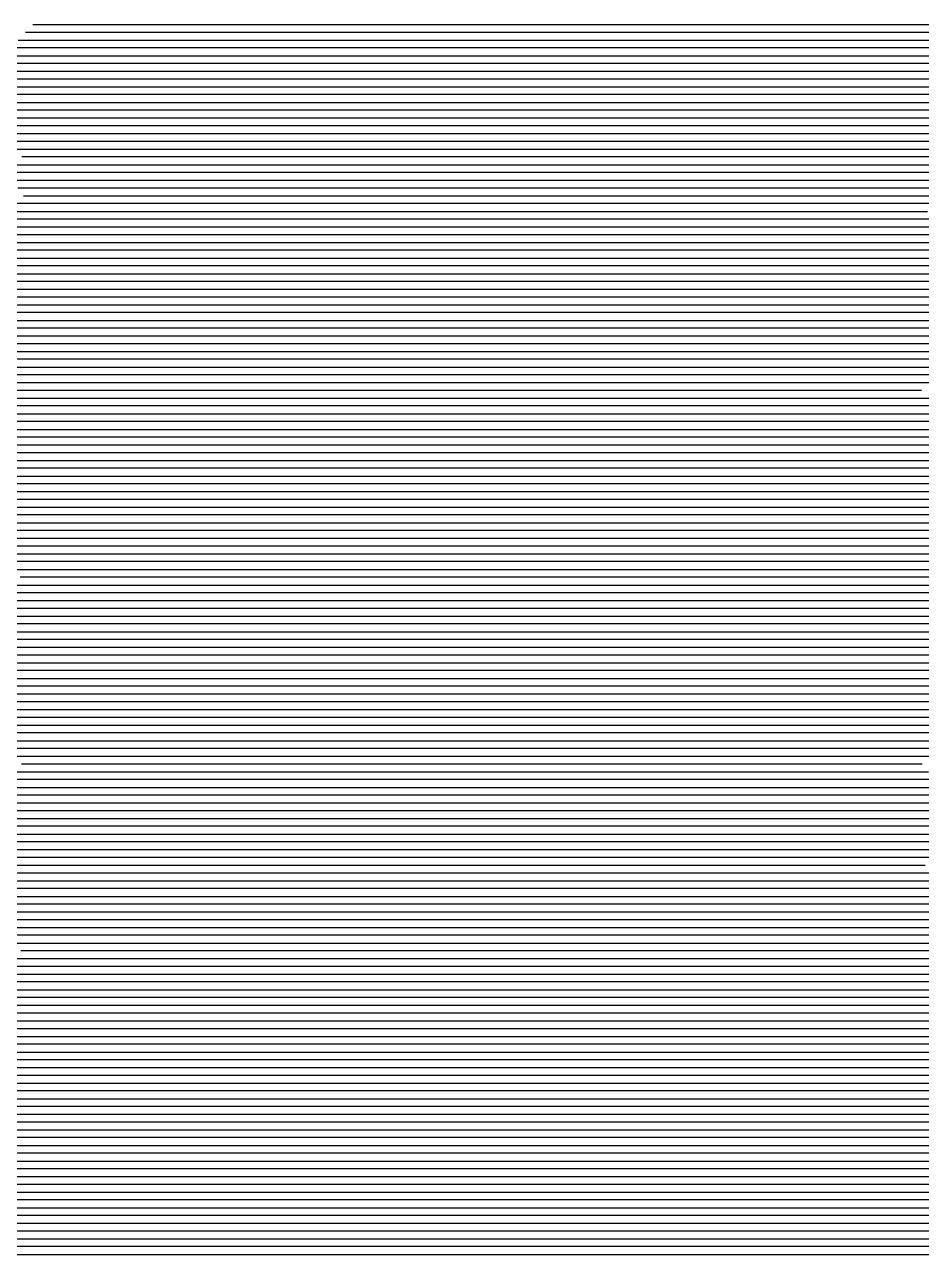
# Model space of a CAD drawing. Header units: metres. Extents: x -6.9 to 6.9, y -7 to 7.
# Drawn here: x 3.469 to 4.621, y -5.082 to -3.502 of the extents above; entities that cross this region are included whole.
import ezdxf

# ---------------------------------------------------------------- set-up
doc = ezdxf.new("R2010")
doc.units = ezdxf.units.M

msp = doc.modelspace()

# ---------------------------------------------------------------- linework, layer by layer
for p, q in [((3.479365, -3.502173, 0.671379), (3.818417, -3.502173, 0.737175)), ((3.818417, -3.502173, 0.737175), (3.93443, -3.502173, 0.760088)), ((3.93443, -3.502173, 0.760088), (4.398678, -3.502173, 0.850855)), ((4.398678, -3.502173, 0.850855), (4.764997, -3.502173, 0.923535)), ((3.460295, -3.522173, 0.668716), (3.835341, -3.522173, 0.741497)), ((3.826879, -3.512173, 0.739336), (3.46983, -3.512173, 0.670048)), ((3.94905, -3.512173, 0.763465), (3.826879, -3.512173, 0.739336)), ((3.835341, -3.522173, 0.741497), (3.96367, -3.522173, 0.766842)), ((4.408291, -3.512173, 0.853254), (3.94905, -3.512173, 0.763465)), ((3.96367, -3.522173, 0.766842), (4.417904, -3.522173, 0.855652)), ((4.781889, -3.512173, 0.927377), (4.408291, -3.512173, 0.853254)), ((4.417904, -3.522173, 0.855652), (4.798781, -3.522173, 0.931219)), ((3.843802, -3.532173, 0.743658), (3.45076, -3.532173, 0.667385)), ((3.97829, -3.532173, 0.770219), (3.843802, -3.532173, 0.743658)), ((4.427517, -3.532173, 0.85805), (3.97829, -3.532173, 0.770219)), ((4.815673, -3.532173, 0.935062), (4.427517, -3.532173, 0.85805)), ((3.860726, -3.552173, 0.74798), (3.43169, -3.552173, 0.664722)), ((3.441225, -3.542173, 0.666053), (3.852264, -3.542173, 0.745819)), ((3.852264, -3.542173, 0.745819), (3.992909, -3.542173, 0.773596)), ((4.007529, -3.552173, 0.776973), (3.860726, -3.552173, 0.74798)), ((3.992909, -3.542173, 0.773596), (4.43713, -3.542173, 0.860448)), ((4.446743, -3.552173, 0.862846), (4.007529, -3.552173, 0.776973)), ((4.43713, -3.542173, 0.860448), (4.832565, -3.542173, 0.938904)), ((4.849457, -3.552173, 0.942746), (4.446743, -3.552173, 0.862846)), ((3.422155, -3.562173, 0.66339), (3.869188, -3.562173, 0.750141)), ((3.869188, -3.562173, 0.750141), (4.022149, -3.562173, 0.78035)), ((4.022149, -3.562173, 0.78035), (4.456356, -3.562173, 0.865244)), ((4.456356, -3.562173, 0.865244), (4.866349, -3.562173, 0.946588)), ((3.403085, -3.582173, 0.660727), (3.886111, -3.582173, 0.754462)), ((3.87765, -3.572173, 0.752301), (3.41262, -3.572173, 0.662058)), ((4.036769, -3.572173, 0.783727), (3.87765, -3.572173, 0.752301)), ((3.886111, -3.582173, 0.754462), (4.051388, -3.582173, 0.787104)), ((4.465969, -3.572173, 0.867643), (4.036769, -3.572173, 0.783727)), ((4.051388, -3.582173, 0.787104), (4.475582, -3.582173, 0.870041)), ((4.88324, -3.572173, 0.950431), (4.465969, -3.572173, 0.867643)), ((4.475582, -3.582173, 0.870041), (4.900132, -3.582173, 0.954273)), ((3.384015, -3.602173, 0.658064), (3.903035, -3.602173, 0.758784)), ((3.894573, -3.592173, 0.756623), (3.39355, -3.592173, 0.659395)), ((4.066008, -3.592173, 0.790481), (3.894573, -3.592173, 0.756623)), ((3.903035, -3.602173, 0.758784), (4.080628, -3.602173, 0.793858)), ((4.485196, -3.592173, 0.872439), (4.066008, -3.592173, 0.790481)), ((4.080628, -3.602173, 0.793858), (4.494809, -3.602173, 0.874837)), ((4.917024, -3.592173, 0.958115), (4.485196, -3.592173, 0.872439)), ((4.494809, -3.602173, 0.874837), (4.933916, -3.602173, 0.961958)), ((3.911497, -3.612173, 0.760945), (3.388586, -3.612173, 0.65947)), ((4.095248, -3.612173, 0.797235), (3.911497, -3.612173, 0.760945)), ((4.504422, -3.612173, 0.877235), (4.095248, -3.612173, 0.797235)), ((4.950808, -3.612173, 0.9658), (4.504422, -3.612173, 0.877235)), ((3.401348, -3.622173, 0.662465), (3.919959, -3.622173, 0.763106)), ((3.92842, -3.632173, 0.765267), (3.41411, -3.632173, 0.66546)), ((3.919959, -3.622173, 0.763106), (4.109868, -3.622173, 0.800612)), ((4.124487, -3.632173, 0.803989), (3.92842, -3.632173, 0.765267)), ((4.109868, -3.622173, 0.800612), (4.514035, -3.622173, 0.879633)), ((4.523648, -3.632173, 0.882031), (4.124487, -3.632173, 0.803989)), ((4.514035, -3.622173, 0.879633), (4.9677, -3.622173, 0.969642)), ((4.984592, -3.632173, 0.973485), (4.523648, -3.632173, 0.882031)), ((3.426871, -3.642173, 0.668456), (3.936882, -3.642173, 0.767427)), ((3.936882, -3.642173, 0.767427), (4.139107, -3.642173, 0.807366)), ((4.139107, -3.642173, 0.807366), (4.533261, -3.642173, 0.88443)), ((4.533261, -3.642173, 0.88443), (5.001484, -3.642173, 0.977327)), ((3.945344, -3.652173, 0.769588), (3.439633, -3.652173, 0.671451)), ((3.452394, -3.662173, 0.674446), (3.953806, -3.662173, 0.771749)), ((4.153727, -3.652173, 0.810743), (3.945344, -3.652173, 0.769588)), ((3.953806, -3.662173, 0.771749), (4.168347, -3.662173, 0.81412)), ((4.542874, -3.652173, 0.886828), (4.153727, -3.652173, 0.810743)), ((4.168347, -3.662173, 0.81412), (4.552487, -3.662173, 0.889226)), ((5.018376, -3.652173, 0.981169), (4.542874, -3.652173, 0.886828)), ((4.552487, -3.662173, 0.889226), (5.035268, -3.662173, 0.985012)), ((3.962268, -3.672173, 0.77391), (3.465156, -3.672173, 0.677441)), ((4.182966, -3.672173, 0.817497), (3.962268, -3.672173, 0.77391)), ((4.5621, -3.672173, 0.891624), (4.182966, -3.672173, 0.817497)), ((5.05216, -3.672173, 0.988854), (4.5621, -3.672173, 0.891624)), ((3.437397, -3.682173, 0.672476), (3.477918, -3.682173, 0.680437)), ((3.490679, -3.692173, 0.683432), (3.44485, -3.692173, 0.674428)), ((3.477918, -3.682173, 0.680437), (3.970729, -3.682173, 0.776071)), ((3.979191, -3.692173, 0.778232), (3.490679, -3.692173, 0.683432)), ((3.970729, -3.682173, 0.776071), (4.197586, -3.682173, 0.820875)), ((4.212206, -3.692173, 0.824252), (3.979191, -3.692173, 0.778232)), ((4.197586, -3.682173, 0.820875), (4.571713, -3.682173, 0.894022)), ((4.581326, -3.692173, 0.89642), (4.212206, -3.692173, 0.824252)), ((4.571713, -3.682173, 0.894022), (5.069052, -3.682173, 0.992696)), ((5.085944, -3.692173, 0.996539), (4.581326, -3.692173, 0.89642)), ((3.452303, -3.702173, 0.67638), (3.503441, -3.702173, 0.686427)), ((3.516202, -3.712173, 0.689423), (3.459756, -3.712173, 0.678332)), ((3.503441, -3.702173, 0.686427), (3.987653, -3.702173, 0.780393)), ((3.996115, -3.712173, 0.782554), (3.516202, -3.712173, 0.689423)), ((3.987653, -3.702173, 0.780393), (4.226826, -3.702173, 0.827629)), ((4.241446, -3.712173, 0.831006), (3.996115, -3.712173, 0.782554)), ((4.226826, -3.702173, 0.827629), (4.590939, -3.702173, 0.898819)), ((4.600552, -3.712173, 0.901217), (4.241446, -3.712173, 0.831006)), ((4.590939, -3.702173, 0.898819), (5.102836, -3.702173, 1.000381)), ((5.119728, -3.712173, 1.004223), (4.600552, -3.712173, 0.901217)), ((3.467208, -3.722173, 0.680285), (3.528964, -3.722173, 0.692418)), ((3.528964, -3.722173, 0.692418), (4.004577, -3.722173, 0.784714)), ((4.004577, -3.722173, 0.784714), (4.256065, -3.722173, 0.834383)), ((4.256065, -3.722173, 0.834383), (4.610165, -3.722173, 0.903615)), ((4.610165, -3.722173, 0.903615), (5.13662, -3.722173, 1.008066)), ((3.227886, -3.742173, 0.63526), (3.482114, -3.742173, 0.684189)), ((3.474661, -3.732173, 0.682237), (3.239082, -3.732173, 0.636896)), ((3.541725, -3.732173, 0.695413), (3.474661, -3.732173, 0.682237)), ((3.482114, -3.742173, 0.684189), (3.554487, -3.742173, 0.698408)), ((4.013038, -3.732173, 0.786875), (3.541725, -3.732173, 0.695413)), ((3.554487, -3.742173, 0.698408), (4.0215, -3.742173, 0.789036)), ((4.270685, -3.732173, 0.83776), (4.013038, -3.732173, 0.786875)), ((4.0215, -3.742173, 0.789036), (4.285305, -3.742173, 0.841137)), ((4.619778, -3.732173, 0.906013), (4.270685, -3.732173, 0.83776)), ((4.285305, -3.742173, 0.841137), (4.629392, -3.742173, 0.908411)), ((5.153512, -3.732173, 1.011908), (4.619778, -3.732173, 0.906013)), ((3.489567, -3.752173, 0.686141), (3.216691, -3.752173, 0.633623)), ((3.567249, -3.752173, 0.701404), (3.489567, -3.752173, 0.686141)), ((4.029962, -3.752173, 0.791197), (3.567249, -3.752173, 0.701404)), ((4.299925, -3.752173, 0.844514), (4.029962, -3.752173, 0.791197)), ((4.639005, -3.752173, 0.910809), (4.299925, -3.752173, 0.844514)), ((3.504472, -3.772173, 0.690046), (3.194299, -3.772173, 0.630349)), ((3.205495, -3.762173, 0.631986), (3.49702, -3.762173, 0.688094)), ((3.49702, -3.762173, 0.688094), (3.58001, -3.762173, 0.704399)), ((3.592772, -3.772173, 0.707394), (3.504472, -3.772173, 0.690046)), ((3.58001, -3.762173, 0.704399), (4.038424, -3.762173, 0.793358)), ((4.046886, -3.772173, 0.795519), (3.592772, -3.772173, 0.707394)), ((4.038424, -3.762173, 0.793358), (4.314544, -3.762173, 0.847891)), ((4.329164, -3.772173, 0.851268), (4.046886, -3.772173, 0.795519)), ((4.314544, -3.762173, 0.847891), (4.648618, -3.762173, 0.913208)), ((4.658231, -3.772173, 0.915606), (4.329164, -3.772173, 0.851268)), ((3.183104, -3.782173, 0.628712), (3.511925, -3.782173, 0.691998)), ((3.511925, -3.782173, 0.691998), (3.605533, -3.782173, 0.71039)), ((3.605533, -3.782173, 0.71039), (4.055347, -3.782173, 0.79768)), ((4.055347, -3.782173, 0.79768), (4.343784, -3.782173, 0.854645)), ((4.343784, -3.782173, 0.854645), (4.667844, -3.782173, 0.918004)), ((3.160713, -3.802173, 0.625438), (3.526831, -3.802173, 0.695903)), ((3.519378, -3.792173, 0.69395), (3.171908, -3.792173, 0.627075)), ((3.618295, -3.792173, 0.713385), (3.519378, -3.792173, 0.69395)), ((3.526831, -3.802173, 0.695903), (3.631057, -3.802173, 0.71638)), ((4.063809, -3.792173, 0.799841), (3.618295, -3.792173, 0.713385)), ((3.631057, -3.802173, 0.71638), (4.072271, -3.802173, 0.802001)), ((4.358404, -3.792173, 0.858022), (4.063809, -3.792173, 0.799841)), ((4.072271, -3.802173, 0.802001), (4.373024, -3.802173, 0.861399)), ((4.677457, -3.792173, 0.920402), (4.358404, -3.792173, 0.858022)), ((4.373024, -3.802173, 0.861399), (4.68707, -3.802173, 0.9228)), ((3.138322, -3.822173, 0.622164), (3.541736, -3.822173, 0.699807)), ((3.534284, -3.812173, 0.697855), (3.149517, -3.812173, 0.623801)), ((3.643818, -3.812173, 0.719375), (3.534284, -3.812173, 0.697855)), ((3.541736, -3.822173, 0.699807), (3.65658, -3.822173, 0.722371)), ((4.080733, -3.812173, 0.804162), (3.643818, -3.812173, 0.719375)), ((3.65658, -3.822173, 0.722371), (4.089195, -3.822173, 0.806323)), ((4.387643, -3.812173, 0.864776), (4.080733, -3.812173, 0.804162)), ((4.089195, -3.822173, 0.806323), (4.402263, -3.822173, 0.868153)), ((4.696683, -3.812173, 0.925198), (4.387643, -3.812173, 0.864776)), ((4.402263, -3.822173, 0.868153), (4.706296, -3.822173, 0.927597)), ((3.549189, -3.832173, 0.701759), (3.127126, -3.832173, 0.620528)), ((3.669341, -3.832173, 0.725366), (3.549189, -3.832173, 0.701759)), ((4.097657, -3.832173, 0.808484), (3.669341, -3.832173, 0.725366)), ((4.416883, -3.832173, 0.87153), (4.097657, -3.832173, 0.808484)), ((4.715909, -3.832173, 0.929995), (4.416883, -3.832173, 0.87153)), ((3.564095, -3.852173, 0.705664), (3.104735, -3.852173, 0.617254)), ((3.11593, -3.842173, 0.618891), (3.556642, -3.842173, 0.703712)), ((3.556642, -3.842173, 0.703712), (3.682103, -3.842173, 0.728361)), ((3.694865, -3.852173, 0.731356), (3.564095, -3.852173, 0.705664)), ((3.682103, -3.842173, 0.728361), (4.106118, -3.842173, 0.810645)), ((4.11458, -3.852173, 0.812806), (3.694865, -3.852173, 0.731356)), ((4.106118, -3.842173, 0.810645), (4.431503, -3.842173, 0.874907)), ((4.446122, -3.852173, 0.878284), (4.11458, -3.852173, 0.812806)), ((4.431503, -3.842173, 0.874907), (4.725522, -3.842173, 0.932393)), ((4.735135, -3.852173, 0.934791), (4.446122, -3.852173, 0.878284)), ((3.093539, -3.862173, 0.615617), (3.571548, -3.862173, 0.707616)), ((3.571548, -3.862173, 0.707616), (3.707626, -3.862173, 0.734352)), ((3.707626, -3.862173, 0.734352), (4.123042, -3.862173, 0.814967)), ((4.123042, -3.862173, 0.814967), (4.460742, -3.862173, 0.881661)), ((4.460742, -3.862173, 0.881661), (4.744748, -3.862173, 0.937189)), ((3.579001, -3.872173, 0.709568), (3.082344, -3.872173, 0.61398)), ((3.093343, -3.882173, 0.616615), (3.586453, -3.882173, 0.711521)), ((3.720388, -3.872173, 0.737347), (3.579001, -3.872173, 0.709568)), ((3.586453, -3.882173, 0.711521), (3.733149, -3.882173, 0.740342)), ((4.131504, -3.872173, 0.817128), (3.720388, -3.872173, 0.737347)), ((3.733149, -3.882173, 0.740342), (4.139966, -3.882173, 0.819288)), ((4.475362, -3.872173, 0.885038), (4.131504, -3.872173, 0.817128)), ((4.139966, -3.882173, 0.819288), (4.489982, -3.882173, 0.888416)), ((4.754361, -3.872173, 0.939587), (4.475362, -3.872173, 0.885038)), ((4.489982, -3.882173, 0.888416), (4.763974, -3.882173, 0.941985)), ((3.593906, -3.892173, 0.713473), (3.104547, -3.892173, 0.619289)), ((3.115752, -3.902173, 0.621963), (3.601359, -3.902173, 0.715425)), ((3.745911, -3.892173, 0.743338), (3.593906, -3.892173, 0.713473)), ((3.601359, -3.902173, 0.715425), (3.758673, -3.902173, 0.746333)), ((4.148427, -3.892173, 0.821449), (3.745911, -3.892173, 0.743338)), ((3.758673, -3.902173, 0.746333), (4.156889, -3.902173, 0.82361)), ((4.504602, -3.892173, 0.891793), (4.148427, -3.892173, 0.821449)), ((4.156889, -3.902173, 0.82361), (4.519221, -3.902173, 0.89517)), ((4.773588, -3.892173, 0.944384), (4.504602, -3.892173, 0.891793)), ((4.519221, -3.902173, 0.89517), (4.783201, -3.902173, 0.946782)), ((3.608812, -3.912173, 0.717377), (3.126956, -3.912173, 0.624638)), ((3.771434, -3.912173, 0.749328), (3.608812, -3.912173, 0.717377)), ((4.165351, -3.912173, 0.825771), (3.771434, -3.912173, 0.749328)), ((4.533841, -3.912173, 0.898547), (4.165351, -3.912173, 0.825771)), ((4.792814, -3.912173, 0.94918), (4.533841, -3.912173, 0.898547)), ((3.13816, -3.922173, 0.627312), (3.616265, -3.922173, 0.71933)), ((3.623717, -3.932173, 0.721282), (3.149365, -3.932173, 0.629986)), ((3.616265, -3.922173, 0.71933), (3.784196, -3.922173, 0.752323)), ((3.796957, -3.932173, 0.755319), (3.623717, -3.932173, 0.721282)), ((3.784196, -3.922173, 0.752323), (4.173813, -3.922173, 0.827932)), ((4.182275, -3.932173, 0.830093), (3.796957, -3.932173, 0.755319)), ((4.173813, -3.922173, 0.827932), (4.548461, -3.922173, 0.901924)), ((4.563081, -3.932173, 0.905301), (4.182275, -3.932173, 0.830093)), ((4.548461, -3.922173, 0.901924), (4.802427, -3.922173, 0.951578)), ((4.81204, -3.932173, 0.953976), (4.563081, -3.932173, 0.905301)), ((3.160569, -3.942173, 0.632661), (3.63117, -3.942173, 0.723234)), ((3.63117, -3.942173, 0.723234), (3.809719, -3.942173, 0.758314)), ((3.809719, -3.942173, 0.758314), (4.190736, -3.942173, 0.832254)), ((4.190736, -3.942173, 0.832254), (4.5777, -3.942173, 0.908678)), ((4.5777, -3.942173, 0.908678), (4.821653, -3.942173, 0.956374)), ((3.638623, -3.952173, 0.725186), (3.171774, -3.952173, 0.635335)), ((3.182978, -3.962173, 0.638009), (3.646076, -3.962173, 0.727139)), ((3.822481, -3.952173, 0.761309), (3.638623, -3.952173, 0.725186)), ((3.646076, -3.962173, 0.727139), (3.835242, -3.962173, 0.764305)), ((4.199198, -3.952173, 0.834414), (3.822481, -3.952173, 0.761309)), ((3.835242, -3.962173, 0.764305), (4.20766, -3.962173, 0.836575)), ((4.59232, -3.952173, 0.912055), (4.199198, -3.952173, 0.834414)), ((4.20766, -3.962173, 0.836575), (4.60694, -3.962173, 0.915432)), ((4.831266, -3.952173, 0.958773), (4.59232, -3.952173, 0.912055)), ((4.60694, -3.962173, 0.915432), (4.840879, -3.962173, 0.961171)), ((3.653529, -3.972173, 0.729091), (3.194182, -3.972173, 0.640684)), ((3.848004, -3.972173, 0.7673), (3.653529, -3.972173, 0.729091)), ((4.216122, -3.972173, 0.838736), (3.848004, -3.972173, 0.7673)), ((4.62156, -3.972173, 0.918809), (4.216122, -3.972173, 0.838736)), ((3.205387, -3.982173, 0.643358), (3.660981, -3.982173, 0.731043)), ((3.668434, -3.992173, 0.732995), (3.216591, -3.992173, 0.646032)), ((3.660981, -3.982173, 0.731043), (3.860765, -3.982173, 0.770295)), ((3.873527, -3.992173, 0.77329), (3.668434, -3.992173, 0.732995)), ((3.860765, -3.982173, 0.770295), (4.224584, -3.982173, 0.840897)), ((4.233045, -3.992173, 0.843058), (3.873527, -3.992173, 0.77329)), ((4.224584, -3.982173, 0.840897), (4.63618, -3.982173, 0.922186)), ((4.650799, -3.992173, 0.925563), (4.233045, -3.992173, 0.843058)), ((3.227796, -4.002173, 0.648706), (3.675887, -4.002173, 0.734948)), ((3.68334, -4.012173, 0.7369), (3.239, -4.012173, 0.651381)), ((3.675887, -4.002173, 0.734948), (3.886288, -4.002173, 0.776286)), ((3.89905, -4.012173, 0.779281), (3.68334, -4.012173, 0.7369)), ((3.886288, -4.002173, 0.776286), (4.241507, -4.002173, 0.845219)), ((4.249969, -4.012173, 0.84738), (3.89905, -4.012173, 0.779281)), ((4.241507, -4.002173, 0.845219), (4.665419, -4.002173, 0.92894)), ((4.680039, -4.012173, 0.932317), (4.249969, -4.012173, 0.84738)), ((3.250205, -4.022173, 0.654055), (3.690793, -4.022173, 0.738852)), ((3.690793, -4.022173, 0.738852), (3.911812, -4.022173, 0.782276)), ((3.911812, -4.022173, 0.782276), (4.258431, -4.022173, 0.849541)), ((4.258431, -4.022173, 0.849541), (4.694659, -4.022173, 0.935694)), ((3.698245, -4.032173, 0.740805), (3.261409, -4.032173, 0.656729)), ((3.272613, -4.042173, 0.659404), (3.705698, -4.042173, 0.742757)), ((3.924573, -4.032173, 0.785272), (3.698245, -4.032173, 0.740805)), ((3.705698, -4.042173, 0.742757), (3.937335, -4.042173, 0.788267)), ((4.266893, -4.032173, 0.851701), (3.924573, -4.032173, 0.785272)), ((3.937335, -4.042173, 0.788267), (4.275354, -4.042173, 0.853862)), ((4.709278, -4.032173, 0.939071), (4.266893, -4.032173, 0.851701)), ((4.275354, -4.042173, 0.853862), (4.723898, -4.042173, 0.942448)), ((3.713151, -4.052173, 0.744709), (3.283818, -4.052173, 0.662078)), ((3.950096, -4.052173, 0.791262), (3.713151, -4.052173, 0.744709)), ((4.283816, -4.052173, 0.856023), (3.950096, -4.052173, 0.791262)), ((4.738518, -4.052173, 0.945825), (4.283816, -4.052173, 0.856023)), ((3.295022, -4.062173, 0.664752), (3.720604, -4.062173, 0.746661)), ((3.728057, -4.072173, 0.748614), (3.306227, -4.072173, 0.667427)), ((3.720604, -4.062173, 0.746661), (3.962858, -4.062173, 0.794257)), ((3.97562, -4.072173, 0.797253), (3.728057, -4.072173, 0.748614)), ((3.962858, -4.062173, 0.794257), (4.292278, -4.062173, 0.858184)), ((4.30074, -4.072173, 0.860345), (3.97562, -4.072173, 0.797253)), ((4.292278, -4.062173, 0.858184), (4.753138, -4.062173, 0.949202)), ((4.767758, -4.072173, 0.95258), (4.30074, -4.072173, 0.860345)), ((3.317431, -4.082173, 0.670101), (3.735509, -4.082173, 0.750566)), ((3.742962, -4.092173, 0.752518), (3.328635, -4.092173, 0.672775)), ((3.735509, -4.082173, 0.750566), (3.988381, -4.082173, 0.800248)), ((4.001143, -4.092173, 0.803243), (3.742962, -4.092173, 0.752518)), ((3.988381, -4.082173, 0.800248), (4.309202, -4.082173, 0.862506)), ((4.317663, -4.092173, 0.864667), (4.001143, -4.092173, 0.803243)), ((4.309202, -4.082173, 0.862506), (4.782377, -4.082173, 0.955957)), ((4.796997, -4.092173, 0.959334), (4.317663, -4.092173, 0.864667)), ((3.33984, -4.102173, 0.675449), (3.750415, -4.102173, 0.75447)), ((3.750415, -4.102173, 0.75447), (4.013904, -4.102173, 0.806238)), ((4.013904, -4.102173, 0.806238), (4.326125, -4.102173, 0.866828)), ((4.326125, -4.102173, 0.866828), (4.811617, -4.102173, 0.962711)), ((3.757868, -4.112173, 0.756423), (3.351044, -4.112173, 0.678124)), ((3.362249, -4.122173, 0.680798), (3.765321, -4.122173, 0.758375)), ((4.026666, -4.112173, 0.809234), (3.757868, -4.112173, 0.756423)), ((3.765321, -4.122173, 0.758375), (4.039428, -4.122173, 0.812229)), ((4.334587, -4.112173, 0.868988), (4.026666, -4.112173, 0.809234)), ((4.039428, -4.122173, 0.812229), (4.343049, -4.122173, 0.871149)), ((4.826237, -4.112173, 0.966088), (4.334587, -4.112173, 0.868988)), ((4.343049, -4.122173, 0.871149), (4.840856, -4.122173, 0.969465)), ((3.772773, -4.132173, 0.760327), (3.373453, -4.132173, 0.683472)), ((4.052189, -4.132173, 0.815224), (3.772773, -4.132173, 0.760327)), ((4.351511, -4.132173, 0.87331), (4.052189, -4.132173, 0.815224)), ((4.855476, -4.132173, 0.972842), (4.351511, -4.132173, 0.87331)), ((3.384657, -4.142173, 0.686147), (3.780226, -4.142173, 0.762279)), ((3.787679, -4.152173, 0.764232), (3.395862, -4.152173, 0.688821)), ((3.780226, -4.142173, 0.762279), (4.064951, -4.142173, 0.81822)), ((4.077712, -4.152173, 0.821215), (3.787679, -4.152173, 0.764232)), ((4.064951, -4.142173, 0.81822), (4.359972, -4.142173, 0.875471)), ((4.368434, -4.152173, 0.877632), (4.077712, -4.152173, 0.821215)), ((4.359972, -4.142173, 0.875471), (4.870096, -4.142173, 0.976219)), ((4.884716, -4.152173, 0.979596), (4.368434, -4.152173, 0.877632)), ((3.407066, -4.162173, 0.691495), (3.795132, -4.162173, 0.766184)), ((3.795132, -4.162173, 0.766184), (4.090474, -4.162173, 0.82421)), ((4.090474, -4.162173, 0.82421), (4.376896, -4.162173, 0.879793)), ((4.376896, -4.162173, 0.879793), (4.899336, -4.162173, 0.982973)), ((3.802585, -4.172173, 0.768136), (3.418271, -4.172173, 0.69417)), ((3.429475, -4.182173, 0.696844), (3.810037, -4.182173, 0.770088)), ((4.103236, -4.172173, 0.827205), (3.802585, -4.172173, 0.768136)), ((3.810037, -4.182173, 0.770088), (4.115997, -4.182173, 0.830201)), ((4.385358, -4.172173, 0.881954), (4.103236, -4.172173, 0.827205)), ((4.115997, -4.182173, 0.830201), (4.39382, -4.182173, 0.884115)), ((4.913955, -4.172173, 0.98635), (4.385358, -4.172173, 0.881954)), ((4.39382, -4.182173, 0.884115), (4.928575, -4.182173, 0.989727)), ((3.81749, -4.192173, 0.772041), (3.440679, -4.192173, 0.699518)), ((3.451884, -4.202173, 0.702192), (3.824943, -4.202173, 0.773993)), ((4.128759, -4.192173, 0.833196), (3.81749, -4.192173, 0.772041)), ((3.824943, -4.202173, 0.773993), (4.14152, -4.202173, 0.836191)), ((4.402282, -4.192173, 0.886275), (4.128759, -4.192173, 0.833196)), ((4.14152, -4.202173, 0.836191), (4.410743, -4.202173, 0.888436)), ((4.943195, -4.192173, 0.993104), (4.402282, -4.192173, 0.886275)), ((4.410743, -4.202173, 0.888436), (4.957815, -4.202173, 0.996481)), ((3.832396, -4.212173, 0.775945), (3.463088, -4.212173, 0.704867)), ((4.154282, -4.212173, 0.839187), (3.832396, -4.212173, 0.775945)), ((4.419205, -4.212173, 0.890597), (4.154282, -4.212173, 0.839187)), ((4.972434, -4.212173, 0.999858), (4.419205, -4.212173, 0.890597)), ((3.31305, -4.222173, 0.676045), (3.474293, -4.222173, 0.707541)), ((3.485497, -4.232173, 0.710215), (3.319647, -4.232173, 0.677819)), ((3.474293, -4.222173, 0.707541), (3.839849, -4.222173, 0.777897)), ((3.847302, -4.232173, 0.77985), (3.485497, -4.232173, 0.710215)), ((3.839849, -4.222173, 0.777897), (4.167044, -4.222173, 0.842182)), ((4.179805, -4.232173, 0.845177), (3.847302, -4.232173, 0.77985)), ((4.167044, -4.222173, 0.842182), (4.427667, -4.222173, 0.892758)), ((4.436129, -4.232173, 0.894919), (4.179805, -4.232173, 0.845177)), ((4.427667, -4.222173, 0.892758), (4.987054, -4.222173, 1.003235)), ((5.001674, -4.232173, 1.006612), (4.436129, -4.232173, 0.894919)), ((3.326243, -4.242173, 0.679593), (3.496701, -4.242173, 0.71289)), ((3.496701, -4.242173, 0.71289), (3.854754, -4.242173, 0.781802)), ((3.854754, -4.242173, 0.781802), (4.192567, -4.242173, 0.848172)), ((4.192567, -4.242173, 0.848172), (4.444591, -4.242173, 0.89708)), ((4.444591, -4.242173, 0.89708), (5.016294, -4.242173, 1.009989)), ((3.507906, -4.252173, 0.715564), (3.332839, -4.252173, 0.681367)), ((3.339435, -4.262173, 0.683141), (3.51911, -4.262173, 0.718238)), ((3.862207, -4.252173, 0.783754), (3.507906, -4.252173, 0.715564)), ((3.51911, -4.262173, 0.718238), (3.86966, -4.262173, 0.785706)), ((4.205328, -4.252173, 0.851168), (3.862207, -4.252173, 0.783754)), ((3.86966, -4.262173, 0.785706), (4.21809, -4.262173, 0.854163)), ((4.453052, -4.252173, 0.899241), (4.205328, -4.252173, 0.851168)), ((4.21809, -4.262173, 0.854163), (4.461514, -4.262173, 0.901401)), ((5.030914, -4.252173, 1.013366), (4.453052, -4.252173, 0.899241)), ((4.461514, -4.262173, 0.901401), (5.045533, -4.262173, 1.016744)), ((3.530315, -4.272173, 0.720913), (3.346032, -4.272173, 0.684916)), ((3.877113, -4.272173, 0.787659), (3.530315, -4.272173, 0.720913)), ((4.230851, -4.272173, 0.857158), (3.877113, -4.272173, 0.787659)), ((4.469976, -4.272173, 0.903562), (4.230851, -4.272173, 0.857158)), ((5.060153, -4.272173, 1.020121), (4.469976, -4.272173, 0.903562)), ((3.352628, -4.282173, 0.68669), (3.541519, -4.282173, 0.723587)), ((3.552723, -4.292173, 0.726261), (3.359224, -4.292173, 0.688464)), ((3.541519, -4.282173, 0.723587), (3.884566, -4.282173, 0.789611)), ((3.892018, -4.292173, 0.791563), (3.552723, -4.292173, 0.726261)), ((3.884566, -4.282173, 0.789611), (4.243613, -4.282173, 0.860154)), ((4.256375, -4.292173, 0.863149), (3.892018, -4.292173, 0.791563)), ((4.243613, -4.282173, 0.860154), (4.478438, -4.282173, 0.905723)), ((4.4869, -4.292173, 0.907884), (4.256375, -4.292173, 0.863149)), ((4.478438, -4.282173, 0.905723), (5.074773, -4.282173, 1.023498)), ((5.089393, -4.292173, 1.026875), (4.4869, -4.292173, 0.907884)), ((3.36582, -4.302173, 0.690238), (3.563928, -4.302173, 0.728935)), ((3.575132, -4.312173, 0.73161), (3.372417, -4.312173, 0.692012)), ((3.563928, -4.302173, 0.728935), (3.899471, -4.302173, 0.793515)), ((3.906924, -4.312173, 0.795468), (3.575132, -4.312173, 0.73161)), ((3.899471, -4.302173, 0.793515), (4.269136, -4.302173, 0.866144)), ((4.281898, -4.312173, 0.869139), (3.906924, -4.312173, 0.795468)), ((4.269136, -4.302173, 0.866144), (4.495361, -4.302173, 0.910045)), ((4.503823, -4.312173, 0.912206), (4.281898, -4.312173, 0.869139)), ((4.495361, -4.302173, 0.910045), (5.104012, -4.302173, 1.030252)), ((5.118632, -4.312173, 1.033629), (4.503823, -4.312173, 0.912206)), ((3.379013, -4.322173, 0.693786), (3.586337, -4.322173, 0.734284)), ((3.586337, -4.322173, 0.734284), (3.914377, -4.322173, 0.79742)), ((3.914377, -4.322173, 0.79742), (4.294659, -4.322173, 0.872135)), ((4.294659, -4.322173, 0.872135), (4.512285, -4.322173, 0.914367)), ((4.512285, -4.322173, 0.914367), (5.133252, -4.322173, 1.037006)), ((3.597541, -4.332173, 0.736958), (3.385609, -4.332173, 0.695561)), ((3.392206, -4.342173, 0.697335), (3.608745, -4.342173, 0.739633)), ((3.92183, -4.332173, 0.799372), (3.597541, -4.332173, 0.736958)), ((3.608745, -4.342173, 0.739633), (3.929282, -4.342173, 0.801324)), ((4.307421, -4.332173, 0.87513), (3.92183, -4.332173, 0.799372)), ((3.929282, -4.342173, 0.801324), (4.320183, -4.342173, 0.878125)), ((4.520747, -4.332173, 0.916528), (4.307421, -4.332173, 0.87513)), ((4.320183, -4.342173, 0.878125), (4.529209, -4.342173, 0.918688)), ((5.147872, -4.332173, 1.040383), (4.520747, -4.332173, 0.916528)), ((4.529209, -4.342173, 0.918688), (5.162492, -4.342173, 1.04376)), ((3.61995, -4.352173, 0.742307), (3.398802, -4.352173, 0.699109)), ((3.936735, -4.352173, 0.803277), (3.61995, -4.352173, 0.742307)), ((4.332944, -4.352173, 0.88112), (3.936735, -4.352173, 0.803277)), ((4.53767, -4.352173, 0.920849), (4.332944, -4.352173, 0.88112)), ((5.177111, -4.352173, 1.047137), (4.53767, -4.352173, 0.920849)), ((3.405398, -4.362173, 0.700883), (3.631154, -4.362173, 0.744981)), ((3.642359, -4.372173, 0.747656), (3.411994, -4.372173, 0.702657)), ((3.631154, -4.362173, 0.744981), (3.944188, -4.362173, 0.805229)), ((3.951641, -4.372173, 0.807181), (3.642359, -4.372173, 0.747656)), ((3.944188, -4.362173, 0.805229), (4.345706, -4.362173, 0.884116)), ((4.358467, -4.372173, 0.887111), (3.951641, -4.372173, 0.807181)), ((4.345706, -4.362173, 0.884116), (4.546132, -4.362173, 0.92301)), ((4.554594, -4.372173, 0.925171), (4.358467, -4.372173, 0.887111)), ((4.546132, -4.362173, 0.92301), (5.191731, -4.362173, 1.050514)), ((5.206351, -4.372173, 1.053891), (4.554594, -4.372173, 0.925171)), ((3.418591, -4.382173, 0.704431), (3.653563, -4.382173, 0.75033)), ((3.664767, -4.392173, 0.753004), (3.425187, -4.392173, 0.706206)), ((3.653563, -4.382173, 0.75033), (3.959094, -4.382173, 0.809133)), ((3.966546, -4.392173, 0.811086), (3.664767, -4.392173, 0.753004)), ((3.959094, -4.382173, 0.809133), (4.371229, -4.382173, 0.890106)), ((4.383991, -4.392173, 0.893102), (3.966546, -4.392173, 0.811086)), ((4.371229, -4.382173, 0.890106), (4.563056, -4.382173, 0.927332)), ((4.571518, -4.392173, 0.929493), (4.383991, -4.392173, 0.893102)), ((4.563056, -4.382173, 0.927332), (5.220971, -4.382173, 1.057268)), ((5.23559, -4.392173, 1.060645), (4.571518, -4.392173, 0.929493)), ((3.431783, -4.402173, 0.70798), (3.675972, -4.402173, 0.755678)), ((3.675972, -4.402173, 0.755678), (3.973999, -4.402173, 0.813038)), ((3.973999, -4.402173, 0.813038), (4.396752, -4.402173, 0.896097)), ((4.396752, -4.402173, 0.896097), (4.579979, -4.402173, 0.931654)), ((4.579979, -4.402173, 0.931654), (5.25021, -4.402173, 1.064022)), ((3.687176, -4.412173, 0.758353), (3.43838, -4.412173, 0.709754)), ((3.444976, -4.422173, 0.711528), (3.698381, -4.422173, 0.761027)), ((3.981452, -4.412173, 0.81499), (3.687176, -4.412173, 0.758353)), ((3.698381, -4.422173, 0.761027), (3.988905, -4.422173, 0.816942)), ((4.409514, -4.412173, 0.899092), (3.981452, -4.412173, 0.81499)), ((3.988905, -4.422173, 0.816942), (4.422275, -4.422173, 0.902087)), ((4.588441, -4.412173, 0.933815), (4.409514, -4.412173, 0.899092)), ((4.422275, -4.422173, 0.902087), (4.596903, -4.422173, 0.935975)), ((5.26483, -4.412173, 1.067399), (4.588441, -4.412173, 0.933815)), ((4.596903, -4.422173, 0.935975), (5.27945, -4.422173, 1.070776)), ((3.709585, -4.432173, 0.763701), (3.451572, -4.432173, 0.713302)), ((3.996358, -4.432173, 0.818895), (3.709585, -4.432173, 0.763701)), ((4.435037, -4.432173, 0.905083), (3.996358, -4.432173, 0.818895)), ((4.605365, -4.432173, 0.938136), (4.435037, -4.432173, 0.905083)), ((5.287642, -4.432173, 1.072884), (4.605365, -4.432173, 0.938136)), ((3.458168, -4.442173, 0.715076), (3.720789, -4.442173, 0.766376)), ((3.731994, -4.452173, 0.76905), (3.464765, -4.452173, 0.716851)), ((3.720789, -4.442173, 0.766376), (4.00381, -4.442173, 0.820847)), ((4.011263, -4.452173, 0.822799), (3.731994, -4.452173, 0.76905)), ((4.00381, -4.442173, 0.820847), (4.447799, -4.442173, 0.908078)), ((4.46056, -4.452173, 0.911073), (4.011263, -4.452173, 0.822799)), ((4.447799, -4.442173, 0.908078), (4.613827, -4.442173, 0.940297)), ((4.622288, -4.452173, 0.942458), (4.46056, -4.452173, 0.911073)), ((4.613827, -4.442173, 0.940297), (5.27888, -4.442173, 1.071643)), ((3.268355, -4.462173, 0.679844), (3.471361, -4.462173, 0.718625)), ((3.471361, -4.462173, 0.718625), (3.743198, -4.462173, 0.771724)), ((3.743198, -4.462173, 0.771724), (4.018716, -4.462173, 0.824751)), ((4.018716, -4.462173, 0.824751), (4.473322, -4.462173, 0.914069)), ((4.473322, -4.462173, 0.914069), (4.63075, -4.462173, 0.944619)), ((3.477957, -4.472173, 0.720399), (3.276856, -4.472173, 0.681982)), ((3.285357, -4.482173, 0.68412), (3.484553, -4.482173, 0.722173)), ((3.754403, -4.472173, 0.774399), (3.477957, -4.472173, 0.720399)), ((3.484553, -4.482173, 0.722173), (3.765607, -4.482173, 0.777073)), ((4.026169, -4.472173, 0.826704), (3.754403, -4.472173, 0.774399)), ((3.765607, -4.482173, 0.777073), (4.033622, -4.482173, 0.828656)), ((4.486083, -4.472173, 0.917064), (4.026169, -4.472173, 0.826704)), ((4.033622, -4.482173, 0.828656), (4.498845, -4.482173, 0.920059)), ((4.639212, -4.472173, 0.94678), (4.486083, -4.472173, 0.917064)), ((4.498845, -4.482173, 0.920059), (4.647674, -4.482173, 0.948941)), ((3.49115, -4.492173, 0.723947), (3.293858, -4.492173, 0.686258)), ((3.302359, -4.502173, 0.688396), (3.497746, -4.502173, 0.725722)), ((3.776811, -4.492173, 0.779747), (3.49115, -4.492173, 0.723947)), ((3.497746, -4.502173, 0.725722), (3.788016, -4.502173, 0.782421)), ((4.041074, -4.492173, 0.830608), (3.776811, -4.492173, 0.779747)), ((3.788016, -4.502173, 0.782421), (4.048527, -4.502173, 0.83256)), ((4.511607, -4.492173, 0.923054), (4.041074, -4.492173, 0.830608)), ((4.048527, -4.502173, 0.83256), (4.524368, -4.502173, 0.92605)), ((4.656136, -4.492173, 0.951101), (4.511607, -4.492173, 0.923054)), ((4.524368, -4.502173, 0.92605), (4.664597, -4.502173, 0.953262)), ((3.504342, -4.512173, 0.727496), (3.31086, -4.512173, 0.690534)), ((3.79922, -4.512173, 0.785096), (3.504342, -4.512173, 0.727496)), ((4.05598, -4.512173, 0.834513), (3.79922, -4.512173, 0.785096)), ((4.53713, -4.512173, 0.929045), (4.05598, -4.512173, 0.834513)), ((4.673059, -4.512173, 0.955423), (4.53713, -4.512173, 0.929045)), ((3.319361, -4.522173, 0.692672), (3.510939, -4.522173, 0.72927)), ((3.517535, -4.532173, 0.731044), (3.327862, -4.532173, 0.69481)), ((3.510939, -4.522173, 0.72927), (3.810425, -4.522173, 0.78777)), ((3.821629, -4.532173, 0.790444), (3.517535, -4.532173, 0.731044)), ((3.810425, -4.522173, 0.78777), (4.063433, -4.522173, 0.836465)), ((4.070886, -4.532173, 0.838417), (3.821629, -4.532173, 0.790444)), ((4.063433, -4.522173, 0.836465), (4.549891, -4.522173, 0.93204)), ((4.562653, -4.532173, 0.935036), (4.070886, -4.532173, 0.838417)), ((4.549891, -4.522173, 0.93204), (4.681521, -4.522173, 0.957584)), ((4.689983, -4.532173, 0.959745), (4.562653, -4.532173, 0.935036)), ((3.336362, -4.542173, 0.696948), (3.524131, -4.542173, 0.732818)), ((3.524131, -4.542173, 0.732818), (3.832833, -4.542173, 0.793119)), ((3.832833, -4.542173, 0.793119), (4.078338, -4.542173, 0.840369)), ((4.078338, -4.542173, 0.840369), (4.575414, -4.542173, 0.938031)), ((4.575414, -4.542173, 0.938031), (4.698445, -4.542173, 0.961906)), ((3.530727, -4.552173, 0.734592), (3.344863, -4.552173, 0.699086)), ((3.353364, -4.562173, 0.701224), (3.537324, -4.562173, 0.736367)), ((3.844038, -4.552173, 0.795793), (3.530727, -4.552173, 0.734592)), ((3.537324, -4.562173, 0.736367), (3.855242, -4.562173, 0.798467)), ((4.085791, -4.552173, 0.842322), (3.844038, -4.552173, 0.795793)), ((3.855242, -4.562173, 0.798467), (4.093244, -4.562173, 0.844274)), ((4.588176, -4.552173, 0.941026), (4.085791, -4.552173, 0.842322)), ((4.093244, -4.562173, 0.844274), (4.600938, -4.562173, 0.944021)), ((4.706907, -4.552173, 0.964067), (4.588176, -4.552173, 0.941026)), ((4.600938, -4.562173, 0.944021), (4.715368, -4.562173, 0.966228)), ((3.54392, -4.572173, 0.738141), (3.361865, -4.572173, 0.703362)), ((3.866447, -4.572173, 0.801142), (3.54392, -4.572173, 0.738141)), ((4.100697, -4.572173, 0.846226), (3.866447, -4.572173, 0.801142)), ((4.613699, -4.572173, 0.947017), (4.100697, -4.572173, 0.846226)), ((4.72383, -4.572173, 0.968388), (4.613699, -4.572173, 0.947017)), ((3.370366, -4.582173, 0.7055), (3.550516, -4.582173, 0.739915)), ((3.557112, -4.592173, 0.741689), (3.378867, -4.592173, 0.707638)), ((3.550516, -4.582173, 0.739915), (3.877651, -4.582173, 0.803816)), ((3.888855, -4.592173, 0.80649), (3.557112, -4.592173, 0.741689)), ((3.877651, -4.582173, 0.803816), (4.10815, -4.582173, 0.848178)), ((4.115603, -4.592173, 0.850131), (3.888855, -4.592173, 0.80649)), ((4.10815, -4.582173, 0.848178), (4.626461, -4.582173, 0.950012)), ((4.639222, -4.592173, 0.953007), (4.115603, -4.592173, 0.850131)), ((3.387368, -4.602173, 0.709776), (3.563709, -4.602173, 0.743463)), ((3.570305, -4.612173, 0.745237), (3.395869, -4.612173, 0.711914)), ((3.563709, -4.602173, 0.743463), (3.90006, -4.602173, 0.809164)), ((3.911264, -4.612173, 0.811839), (3.570305, -4.612173, 0.745237)), ((3.90006, -4.602173, 0.809164), (4.123055, -4.602173, 0.852083)), ((4.130508, -4.612173, 0.854035), (3.911264, -4.612173, 0.811839)), ((4.123055, -4.602173, 0.852083), (4.651984, -4.602173, 0.956002)), ((4.664746, -4.612173, 0.958998), (4.130508, -4.612173, 0.854035)), ((3.40437, -4.622173, 0.714052), (3.576901, -4.622173, 0.747012)), ((3.576901, -4.622173, 0.747012), (3.922469, -4.622173, 0.814513)), ((3.922469, -4.622173, 0.814513), (4.137961, -4.622173, 0.855988)), ((4.137961, -4.622173, 0.855988), (4.677507, -4.622173, 0.961993)), ((3.583498, -4.632173, 0.748786), (3.412871, -4.632173, 0.71619)), ((3.421372, -4.642173, 0.718328), (3.590094, -4.642173, 0.75056)), ((3.933673, -4.632173, 0.817187), (3.583498, -4.632173, 0.748786)), ((3.590094, -4.642173, 0.75056), (3.944877, -4.642173, 0.819862)), ((4.145414, -4.632173, 0.85794), (3.933673, -4.632173, 0.817187)), ((3.944877, -4.642173, 0.819862), (4.152867, -4.642173, 0.859892)), ((4.690269, -4.632173, 0.964988), (4.145414, -4.632173, 0.85794)), ((4.152867, -4.642173, 0.859892), (4.70303, -4.642173, 0.967984)), ((3.59669, -4.652173, 0.752334), (3.429872, -4.652173, 0.720466)), ((3.956082, -4.652173, 0.822536), (3.59669, -4.652173, 0.752334)), ((4.160319, -4.652173, 0.861844), (3.956082, -4.652173, 0.822536)), ((4.715792, -4.652173, 0.970979), (4.160319, -4.652173, 0.861844)), ((3.438373, -4.662173, 0.722604), (3.603286, -4.662173, 0.754108)), ((3.609883, -4.672173, 0.755882), (3.446874, -4.672173, 0.724742)), ((3.603286, -4.662173, 0.754108), (3.967286, -4.662173, 0.82521)), ((3.978491, -4.672173, 0.827885), (3.609883, -4.672173, 0.755882)), ((3.967286, -4.662173, 0.82521), (4.167772, -4.662173, 0.863797)), ((4.175225, -4.672173, 0.865749), (3.978491, -4.672173, 0.827885)), ((4.167772, -4.662173, 0.863797), (4.728554, -4.662173, 0.973974)), ((4.741315, -4.672173, 0.976969), (4.175225, -4.672173, 0.865749)), ((3.455375, -4.682173, 0.72688), (3.616479, -4.682173, 0.757657)), ((3.623075, -4.692173, 0.759431), (3.463876, -4.692173, 0.729018)), ((3.616479, -4.682173, 0.757657), (3.989695, -4.682173, 0.830559)), ((4.000899, -4.692173, 0.833233), (3.623075, -4.692173, 0.759431)), ((3.989695, -4.682173, 0.830559), (4.182678, -4.682173, 0.867701)), ((4.190131, -4.692173, 0.869653), (4.000899, -4.692173, 0.833233)), ((4.182678, -4.682173, 0.867701), (4.754077, -4.682173, 0.979965)), ((4.766838, -4.692173, 0.98296), (4.190131, -4.692173, 0.869653)), ((3.220016, -4.702173, 0.682115), (3.472377, -4.702173, 0.731156)), ((3.472377, -4.702173, 0.731156), (3.629671, -4.702173, 0.761205)), ((3.629671, -4.702173, 0.761205), (4.012104, -4.702173, 0.835907)), ((4.012104, -4.702173, 0.835907), (4.197583, -4.702173, 0.871606)), ((4.197583, -4.702173, 0.871606), (4.7796, -4.702173, 0.985955)), ((3.480878, -4.712173, 0.733295), (3.224815, -4.712173, 0.683534)), ((3.229614, -4.722173, 0.684952), (3.489379, -4.722173, 0.735433)), ((3.636268, -4.712173, 0.762979), (3.480878, -4.712173, 0.733295)), ((3.489379, -4.722173, 0.735433), (3.642864, -4.722173, 0.764753)), ((4.023308, -4.712173, 0.838582), (3.636268, -4.712173, 0.762979)), ((3.642864, -4.722173, 0.764753), (4.034513, -4.722173, 0.841256)), ((4.205036, -4.712173, 0.873558), (4.023308, -4.712173, 0.838582)), ((4.034513, -4.722173, 0.841256), (4.212489, -4.722173, 0.87551)), ((4.792362, -4.712173, 0.988951), (4.205036, -4.712173, 0.873558)), ((4.212489, -4.722173, 0.87551), (4.805123, -4.722173, 0.991946)), ((3.49788, -4.732173, 0.737571), (3.234414, -4.732173, 0.686371)), ((3.64946, -4.732173, 0.766527), (3.49788, -4.732173, 0.737571)), ((4.045717, -4.732173, 0.84393), (3.64946, -4.732173, 0.766527)), ((4.219942, -4.732173, 0.877462), (4.045717, -4.732173, 0.84393)), ((4.817885, -4.732173, 0.994941), (4.219942, -4.732173, 0.877462)), ((3.239213, -4.742173, 0.68779), (3.506381, -4.742173, 0.739709)), ((3.514881, -4.752173, 0.741847), (3.244012, -4.752173, 0.689209)), ((3.506381, -4.742173, 0.739709), (3.656057, -4.742173, 0.768302)), ((3.662653, -4.752173, 0.770076), (3.514881, -4.752173, 0.741847)), ((3.656057, -4.742173, 0.768302), (4.056921, -4.742173, 0.846605)), ((4.068126, -4.752173, 0.849279), (3.662653, -4.752173, 0.770076)), ((4.056921, -4.742173, 0.846605), (4.227395, -4.742173, 0.879415)), ((4.234847, -4.752173, 0.881367), (4.068126, -4.752173, 0.849279)), ((4.227395, -4.742173, 0.879415), (4.830646, -4.742173, 0.997936)), ((4.843408, -4.752173, 1.000932), (4.234847, -4.752173, 0.881367)), ((3.248811, -4.762173, 0.690627), (3.523382, -4.762173, 0.743985)), ((3.523382, -4.762173, 0.743985), (3.669249, -4.762173, 0.77185)), ((3.669249, -4.762173, 0.77185), (4.07933, -4.762173, 0.851953)), ((4.07933, -4.762173, 0.851953), (4.2423, -4.762173, 0.883319)), ((4.2423, -4.762173, 0.883319), (4.85617, -4.762173, 1.003927)), ((3.531883, -4.772173, 0.746123), (3.253611, -4.772173, 0.692046)), ((3.25841, -4.782173, 0.693465), (3.540384, -4.782173, 0.748261)), ((3.675845, -4.772173, 0.773624), (3.531883, -4.772173, 0.746123)), ((3.540384, -4.782173, 0.748261), (3.682442, -4.782173, 0.775398)), ((4.090535, -4.772173, 0.854628), (3.675845, -4.772173, 0.773624)), ((3.682442, -4.782173, 0.775398), (4.101739, -4.782173, 0.857302)), ((4.249753, -4.772173, 0.885271), (4.090535, -4.772173, 0.854628)), ((4.101739, -4.782173, 0.857302), (4.257206, -4.782173, 0.887224)), ((4.868931, -4.772173, 1.006922), (4.249753, -4.772173, 0.885271)), ((4.257206, -4.782173, 0.887224), (4.881693, -4.782173, 1.009918)), ((3.548885, -4.792173, 0.750399), (3.263209, -4.792173, 0.694883)), ((3.268009, -4.802173, 0.696302), (3.557386, -4.802173, 0.752537)), ((3.689038, -4.792173, 0.777172), (3.548885, -4.792173, 0.750399)), ((3.557386, -4.802173, 0.752537), (3.695634, -4.802173, 0.778947)), ((4.112943, -4.792173, 0.859976), (3.689038, -4.792173, 0.777172)), ((3.695634, -4.802173, 0.778947), (4.124148, -4.802173, 0.86265)), ((4.264659, -4.792173, 0.889176), (4.112943, -4.792173, 0.859976)), ((4.124148, -4.802173, 0.86265), (4.272111, -4.802173, 0.891128)), ((4.894454, -4.792173, 1.012913), (4.264659, -4.792173, 0.889176)), ((4.272111, -4.802173, 0.891128), (4.907216, -4.802173, 1.015908)), ((3.565887, -4.812173, 0.754675), (3.272808, -4.812173, 0.697721)), ((3.702231, -4.812173, 0.780721), (3.565887, -4.812173, 0.754675)), ((4.135352, -4.812173, 0.865325), (3.702231, -4.812173, 0.780721)), ((4.279564, -4.812173, 0.89308), (4.135352, -4.812173, 0.865325)), ((4.919978, -4.812173, 1.018903), (4.279564, -4.812173, 0.89308)), ((3.277607, -4.822173, 0.699139), (3.574388, -4.822173, 0.756813)), ((3.582889, -4.832173, 0.758951), (3.282407, -4.832173, 0.700558)), ((3.574388, -4.822173, 0.756813), (3.708827, -4.822173, 0.782495)), ((3.715423, -4.832173, 0.784269), (3.582889, -4.832173, 0.758951)), ((3.708827, -4.822173, 0.782495), (4.146557, -4.822173, 0.867999)), ((4.157761, -4.832173, 0.870673), (3.715423, -4.832173, 0.784269)), ((4.146557, -4.822173, 0.867999), (4.287017, -4.822173, 0.895033)), ((4.29447, -4.832173, 0.896985), (4.157761, -4.832173, 0.870673)), ((4.287017, -4.822173, 0.895033), (4.932739, -4.822173, 1.021899)), ((4.936629, -4.832173, 1.023151), (4.29447, -4.832173, 0.896985)), ((3.287206, -4.842173, 0.701977), (3.59139, -4.842173, 0.761089)), ((3.59139, -4.842173, 0.761089), (3.722019, -4.842173, 0.786043)), ((3.722019, -4.842173, 0.786043), (4.168965, -4.842173, 0.873348)), ((4.168965, -4.842173, 0.873348), (4.301923, -4.842173, 0.898937)), ((4.301923, -4.842173, 0.898937), (4.926459, -4.842173, 1.021641)), ((3.599891, -4.852173, 0.763227), (3.292005, -4.852173, 0.703395)), ((3.296804, -4.862173, 0.704814), (3.608391, -4.862173, 0.765365)), ((3.728616, -4.852173, 0.787817), (3.599891, -4.852173, 0.763227)), ((3.608391, -4.862173, 0.765365), (3.735212, -4.862173, 0.789592)), ((4.18017, -4.852173, 0.876022), (3.728616, -4.852173, 0.787817)), ((3.735212, -4.862173, 0.789592), (4.191374, -4.862173, 0.878696)), ((4.309375, -4.852173, 0.900889), (4.18017, -4.852173, 0.876022)), ((4.191374, -4.862173, 0.878696), (4.316828, -4.862173, 0.902842)), ((4.91629, -4.852173, 1.020131), (4.309375, -4.852173, 0.900889)), ((4.316828, -4.862173, 0.902842), (4.90612, -4.862173, 1.018621)), ((3.616892, -4.872173, 0.767503), (3.301604, -4.872173, 0.706233)), ((3.306403, -4.882173, 0.707651), (3.625393, -4.882173, 0.769641)), ((3.741808, -4.872173, 0.791366), (3.616892, -4.872173, 0.767503)), ((3.625393, -4.882173, 0.769641), (3.748404, -4.882173, 0.79314)), ((4.202579, -4.872173, 0.881371), (3.741808, -4.872173, 0.791366)), ((3.748404, -4.882173, 0.79314), (4.213783, -4.882173, 0.884045)), ((4.324281, -4.872173, 0.904794), (4.202579, -4.872173, 0.881371)), ((4.213783, -4.882173, 0.884045), (4.331734, -4.882173, 0.906746)), ((4.895951, -4.872173, 1.017111), (4.324281, -4.872173, 0.904794)), ((4.331734, -4.882173, 0.906746), (4.885781, -4.882173, 1.015601)), ((3.633894, -4.892173, 0.771779), (3.311202, -4.892173, 0.70907)), ((3.755001, -4.892173, 0.794914), (3.633894, -4.892173, 0.771779)), ((4.224987, -4.892173, 0.886719), (3.755001, -4.892173, 0.794914)), ((4.339187, -4.892173, 0.908698), (4.224987, -4.892173, 0.886719)), ((4.875612, -4.892173, 1.014091), (4.339187, -4.892173, 0.908698)), ((3.316002, -4.902173, 0.710489), (3.642395, -4.902173, 0.773917)), ((3.650896, -4.912173, 0.776055), (3.320801, -4.912173, 0.711907)), ((3.642395, -4.902173, 0.773917), (3.761597, -4.902173, 0.796688)), ((3.768193, -4.912173, 0.798462), (3.650896, -4.912173, 0.776055)), ((3.761597, -4.902173, 0.796688), (4.236192, -4.902173, 0.889393)), ((4.247396, -4.912173, 0.892068), (3.768193, -4.912173, 0.798462)), ((4.236192, -4.902173, 0.889393), (4.346639, -4.902173, 0.910651)), ((4.354092, -4.912173, 0.912603), (4.247396, -4.912173, 0.892068)), ((4.346639, -4.902173, 0.910651), (4.865442, -4.902173, 1.012581)), ((4.855273, -4.912173, 1.011071), (4.354092, -4.912173, 0.912603)), ((3.3256, -4.922173, 0.713326), (3.659397, -4.922173, 0.778193)), ((3.659397, -4.922173, 0.778193), (3.77479, -4.922173, 0.800237)), ((3.77479, -4.922173, 0.800237), (4.258601, -4.922173, 0.894742)), ((4.258601, -4.922173, 0.894742), (4.361545, -4.922173, 0.914555)), ((4.361545, -4.922173, 0.914555), (4.845103, -4.922173, 1.009561)), ((3.667898, -4.932173, 0.780331), (3.330399, -4.932173, 0.714745)), ((3.335199, -4.942173, 0.716164), (3.676399, -4.942173, 0.782469)), ((3.781386, -4.932173, 0.802011), (3.667898, -4.932173, 0.780331)), ((3.676399, -4.942173, 0.782469), (3.787982, -4.942173, 0.803785)), ((4.269805, -4.932173, 0.897416), (3.781386, -4.932173, 0.802011)), ((3.787982, -4.942173, 0.803785), (4.281009, -4.942173, 0.900091)), ((4.368998, -4.932173, 0.916507), (4.269805, -4.932173, 0.897416)), ((4.281009, -4.942173, 0.900091), (4.376451, -4.942173, 0.91846)), ((4.834934, -4.932173, 1.008051), (4.368998, -4.932173, 0.916507)), ((4.376451, -4.942173, 0.91846), (4.824765, -4.942173, 1.006541)), ((3.6849, -4.952173, 0.784607), (3.339998, -4.952173, 0.717582)), ((3.794578, -4.952173, 0.805559), (3.6849, -4.952173, 0.784607)), ((4.292214, -4.952173, 0.902765), (3.794578, -4.952173, 0.805559)), ((4.383904, -4.952173, 0.920412), (4.292214, -4.952173, 0.902765)), ((4.814595, -4.952173, 1.005031), (4.383904, -4.952173, 0.920412)), ((3.344797, -4.962173, 0.719001), (3.6934, -4.962173, 0.786745)), ((3.701901, -4.972173, 0.788883), (3.349597, -4.972173, 0.72042)), ((3.6934, -4.962173, 0.786745), (3.801175, -4.962173, 0.807333)), ((3.807771, -4.972173, 0.809108), (3.701901, -4.972173, 0.788883)), ((3.801175, -4.962173, 0.807333), (4.303418, -4.962173, 0.905439)), ((4.314623, -4.972173, 0.908114), (3.807771, -4.972173, 0.809108)), ((4.303418, -4.962173, 0.905439), (4.391356, -4.962173, 0.922364)), ((4.398809, -4.972173, 0.924316), (4.314623, -4.972173, 0.908114)), ((4.391356, -4.962173, 0.922364), (4.804426, -4.962173, 1.003521)), ((4.794256, -4.972173, 1.002011), (4.398809, -4.972173, 0.924316)), ((3.354396, -4.982173, 0.721838), (3.710402, -4.982173, 0.791021)), ((3.718903, -4.992173, 0.793159), (3.359195, -4.992173, 0.723257)), ((3.710402, -4.982173, 0.791021), (3.814367, -4.982173, 0.810882)), ((3.820963, -4.992173, 0.812656), (3.718903, -4.992173, 0.793159)), ((3.814367, -4.982173, 0.810882), (4.325827, -4.982173, 0.910788)), ((4.337031, -4.992173, 0.913462), (3.820963, -4.992173, 0.812656)), ((4.325827, -4.982173, 0.910788), (4.406262, -4.982173, 0.926269)), ((4.413715, -4.992173, 0.928221), (4.337031, -4.992173, 0.913462)), ((4.406262, -4.982173, 0.926269), (4.784087, -4.982173, 1.0005)), ((4.773917, -4.992173, 0.99899), (4.413715, -4.992173, 0.928221)), ((3.363995, -5.002173, 0.724676), (3.727404, -5.002173, 0.795297)), ((3.727404, -5.002173, 0.795297), (3.82756, -5.002173, 0.81443)), ((3.82756, -5.002173, 0.81443), (4.348236, -5.002173, 0.916136)), ((4.348236, -5.002173, 0.916136), (4.421168, -5.002173, 0.930173)), ((4.421168, -5.002173, 0.930173), (4.763748, -5.002173, 0.99748)), ((3.735905, -5.012173, 0.797435), (3.368794, -5.012173, 0.726094)), ((3.373593, -5.022173, 0.727513), (3.744406, -5.022173, 0.799573)), ((3.834156, -5.012173, 0.816204), (3.735905, -5.012173, 0.797435)), ((3.744406, -5.022173, 0.799573), (3.840752, -5.022173, 0.817978)), ((4.35944, -5.012173, 0.918811), (3.834156, -5.012173, 0.816204)), ((3.840752, -5.022173, 0.817978), (4.370645, -5.022173, 0.921485)), ((4.42862, -5.012173, 0.932125), (4.35944, -5.012173, 0.918811)), ((4.370645, -5.022173, 0.921485), (4.436073, -5.022173, 0.934078)), ((4.753578, -5.012173, 0.99597), (4.42862, -5.012173, 0.932125)), ((4.436073, -5.022173, 0.934078), (4.743409, -5.022173, 0.99446)), ((3.752907, -5.032173, 0.801711), (3.378392, -5.032173, 0.728932)), ((3.847349, -5.032173, 0.819753), (3.752907, -5.032173, 0.801711)), ((4.381849, -5.032173, 0.924159), (3.847349, -5.032173, 0.819753)), ((4.443526, -5.032173, 0.93603), (4.381849, -5.032173, 0.924159)), ((4.733239, -5.032173, 0.99295), (4.443526, -5.032173, 0.93603)), ((3.383192, -5.042173, 0.73035), (3.761408, -5.042173, 0.803849)), ((3.769909, -5.052173, 0.805987), (3.387991, -5.052173, 0.731769)), ((3.761408, -5.042173, 0.803849), (3.853945, -5.042173, 0.821527)), ((3.860541, -5.052173, 0.823301), (3.769909, -5.052173, 0.805987)), ((3.853945, -5.042173, 0.821527), (4.393053, -5.042173, 0.926834)), ((4.404258, -5.052173, 0.929508), (3.860541, -5.052173, 0.823301)), ((4.393053, -5.042173, 0.926834), (4.450979, -5.042173, 0.937982)), ((4.458432, -5.052173, 0.939934), (4.404258, -5.052173, 0.929508)), ((4.450979, -5.042173, 0.937982), (4.72307, -5.042173, 0.99144)), ((4.7129, -5.052173, 0.98993), (4.458432, -5.052173, 0.939934)), ((3.39279, -5.062173, 0.733188), (3.77841, -5.062173, 0.808125)), ((3.77841, -5.062173, 0.808125), (3.867137, -5.062173, 0.825075)), ((3.867137, -5.062173, 0.825075), (4.415462, -5.062173, 0.932182)), ((4.415462, -5.062173, 0.932182), (4.465884, -5.062173, 0.941887)), ((4.465884, -5.062173, 0.941887), (4.702731, -5.062173, 0.98842)), ((3.78691, -5.072173, 0.810263), (3.39759, -5.072173, 0.734606)), ((3.402389, -5.082173, 0.736025), (3.795411, -5.082173, 0.812401)), ((3.873734, -5.072173, 0.826849), (3.78691, -5.072173, 0.810263)), ((3.795411, -5.082173, 0.812401), (3.88033, -5.082173, 0.828623)), ((4.426667, -5.072173, 0.934857), (3.873734, -5.072173, 0.826849)), ((3.88033, -5.082173, 0.828623), (4.437871, -5.082173, 0.937531)), ((4.473337, -5.072173, 0.943839), (4.426667, -5.072173, 0.934857)), ((4.437871, -5.082173, 0.937531), (4.48079, -5.082173, 0.945791)), ((4.692561, -5.072173, 0.98691), (4.473337, -5.072173, 0.943839)), ((4.48079, -5.082173, 0.945791), (4.682392, -5.082173, 0.9854))]:
    msp.add_line(p, q)

doc.saveas('drawing.dxf')
